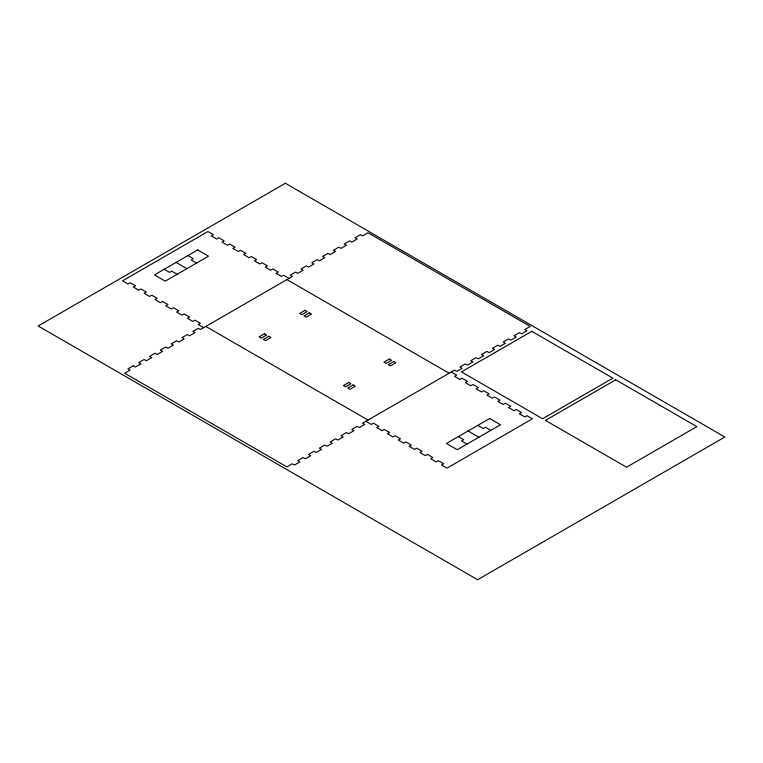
<?xml version="1.0" encoding="UTF-8"?>
<svg xmlns="http://www.w3.org/2000/svg" width="763" height="763" viewBox="0 0 763 763"><rect width="100%" height="100%" fill="white"/><g stroke="black" fill="none" stroke-linecap="round" stroke-linejoin="round"><path stroke-width="1.14" d="M289.082 278.342L283.674 275.224L281.509 276.473L276.101 273.345L278.266 272.095L272.858 268.977L270.693 270.226L265.286 267.107L267.451 265.858L262.043 262.73L259.878 263.979L254.47 260.86L256.635 259.611L251.227 256.492L249.062 257.741L243.655 254.613L245.82 253.364L240.412 250.245L238.256 251.494L232.849 248.376L235.004 247.126L229.596 243.998L227.441 245.247L222.033 242.129L224.198 240.879L218.79 237.76L216.625 239.01L211.217 235.881L213.382 234.642L207.975 231.513L122.538 280.841L127.946 283.96L130.111 282.711L135.518 285.829L133.353 287.079L138.761 290.207L140.926 288.958L146.334 292.076L144.169 293.326L149.577 296.445L151.742 295.195L157.149 298.323L154.984 299.573L160.392 302.692L162.557 301.442L167.955 304.561L165.8 305.81L171.208 308.939L173.363 307.689L178.771 310.808L176.615 312.057L182.023 315.176L184.179 313.927L189.586 317.055L187.421 318.305L192.829 321.423L194.994 320.174L200.402 323.293L198.237 324.542L203.645 327.661M451.295 371.991L456.703 375.119L454.538 376.369L459.946 379.488L462.101 378.238L467.509 381.357L465.354 382.606L470.761 385.725L472.917 384.485L478.325 387.604L476.16 388.853L481.567 391.972L483.732 390.723L489.14 393.851L486.975 395.091L492.383 398.219L494.548 396.97L499.956 400.089L497.791 401.338L503.199 404.457L505.364 403.207L510.771 406.336L508.606 407.585L514.014 410.704L516.179 409.454L521.587 412.573L519.422 413.823L524.83 416.951L526.995 415.701L532.402 418.82L446.965 468.148L441.558 465.02L443.723 463.77L438.315 460.652L436.15 461.901L430.742 458.782L432.907 457.533L427.499 454.405L425.334 455.654L419.927 452.535L422.092 451.286L416.684 448.167L414.519 449.417L409.121 446.288L411.276 445.039L405.868 441.92L403.713 443.169L398.305 440.051L400.461 438.801L395.062 435.683L392.897 436.922L387.49 433.804L389.655 432.554L384.247 429.435L382.082 430.685L376.674 427.557L378.839 426.317L373.431 423.188L371.266 424.438L365.858 421.319M286.917 279.592L449.13 373.241M187.965 255.557L193.373 258.676L191.208 259.925L196.616 263.044M490.762 430.37L485.354 427.251L483.189 428.501L477.791 425.373M176.072 262.424L186.887 268.662M468.053 431L478.868 437.237M177.15 274.279L171.742 271.161L169.586 272.41L164.179 269.291M458.325 436.617L463.732 439.736L461.567 440.985L466.975 444.104M205.81 326.421L368.024 420.07M285.362 183.273L38.15 325.992L477.638 579.727L724.85 437.008L285.362 183.273M197.703 249.93L154.441 274.909L165.256 281.146L208.509 256.177L197.703 249.93M133.353 365.754L127.946 368.872L130.111 370.122L124.703 373.241L286.917 466.899L292.324 463.77L294.489 465.02L299.897 461.901L297.732 460.652L303.14 457.533L305.295 458.782L310.703 455.654L308.548 454.405L313.955 451.286L316.111 452.535L321.519 449.417L319.363 448.167L324.761 445.039L326.926 446.288L332.334 443.169L330.169 441.92L335.577 438.801L337.742 440.051L343.15 436.922L340.985 435.683L346.392 432.554L348.557 433.804L353.965 430.685L351.8 429.435L357.208 426.317L359.373 427.557L364.781 424.438L362.616 423.188L454.538 370.122L456.703 371.371L462.101 368.252L459.946 367.003L465.354 363.875L467.509 365.124L472.917 362.005L470.761 360.756L476.16 357.637L478.325 358.887L483.732 355.758L481.567 354.509L486.975 351.39L489.14 352.64L494.548 349.521L492.383 348.271L497.791 345.143L499.956 346.392L505.364 343.274L503.199 342.024L508.606 338.906L510.771 340.155L516.179 337.027L514.014 335.777L519.422 332.658L521.587 333.908L526.995 330.789L524.83 329.54L530.237 326.421L368.024 232.763L362.616 235.881L360.451 234.642L355.043 237.76L357.208 239.01L351.8 242.129L349.635 240.879L344.227 243.998L346.392 245.247L340.985 248.376L338.82 247.126L333.421 250.245L335.577 251.494L330.169 254.613L328.014 253.364L322.606 256.492L324.761 257.741L319.363 260.86L317.198 259.611L311.79 262.73L313.955 263.979L308.548 267.107L306.383 265.858L300.975 268.977L303.14 270.226L297.732 273.345L295.567 272.095L290.159 275.224L292.324 276.473L200.402 329.54L198.237 328.29L192.829 331.409L194.994 332.658L189.586 335.777L187.421 334.537L182.023 337.656L184.179 338.906L178.771 342.024L176.615 340.775L171.208 343.894L173.363 345.143L167.955 348.271L165.8 347.022L160.392 350.141L162.557 351.39L157.149 354.509L154.984 353.259L149.577 356.388L151.742 357.637L146.334 360.756L144.169 359.507L138.761 362.625L140.926 363.875L135.518 367.003L133.353 365.754M264.475 333.755L259.067 336.874L261.232 338.123L266.64 335.005L264.475 333.755M305.028 310.341L299.621 313.459L301.786 314.709L307.193 311.59L305.028 310.341M268.805 336.254L263.397 339.373L265.562 340.622L270.96 337.494L268.805 336.254M309.358 312.84L303.951 315.958L306.116 317.208L311.514 314.089L309.358 312.84M348.825 382.454L343.417 385.573L345.582 386.822L350.99 383.703L348.825 382.454M389.378 359.039L383.97 362.158L386.135 363.407L391.543 360.289L389.378 359.039M353.155 384.953L347.747 388.071L349.912 389.321L355.32 386.202L353.155 384.953M393.708 361.538L388.3 364.657L390.465 365.906L395.873 362.787L393.708 361.538M531.773 331.323L461.481 371.905L542.588 418.734L612.88 378.152L531.773 331.323M489.684 418.505L446.422 443.484L457.237 449.722L500.499 424.753L489.684 418.505M615.741 379.802L545.44 420.384L626.547 467.204L696.838 426.622L615.741 379.802"/></g></svg>
